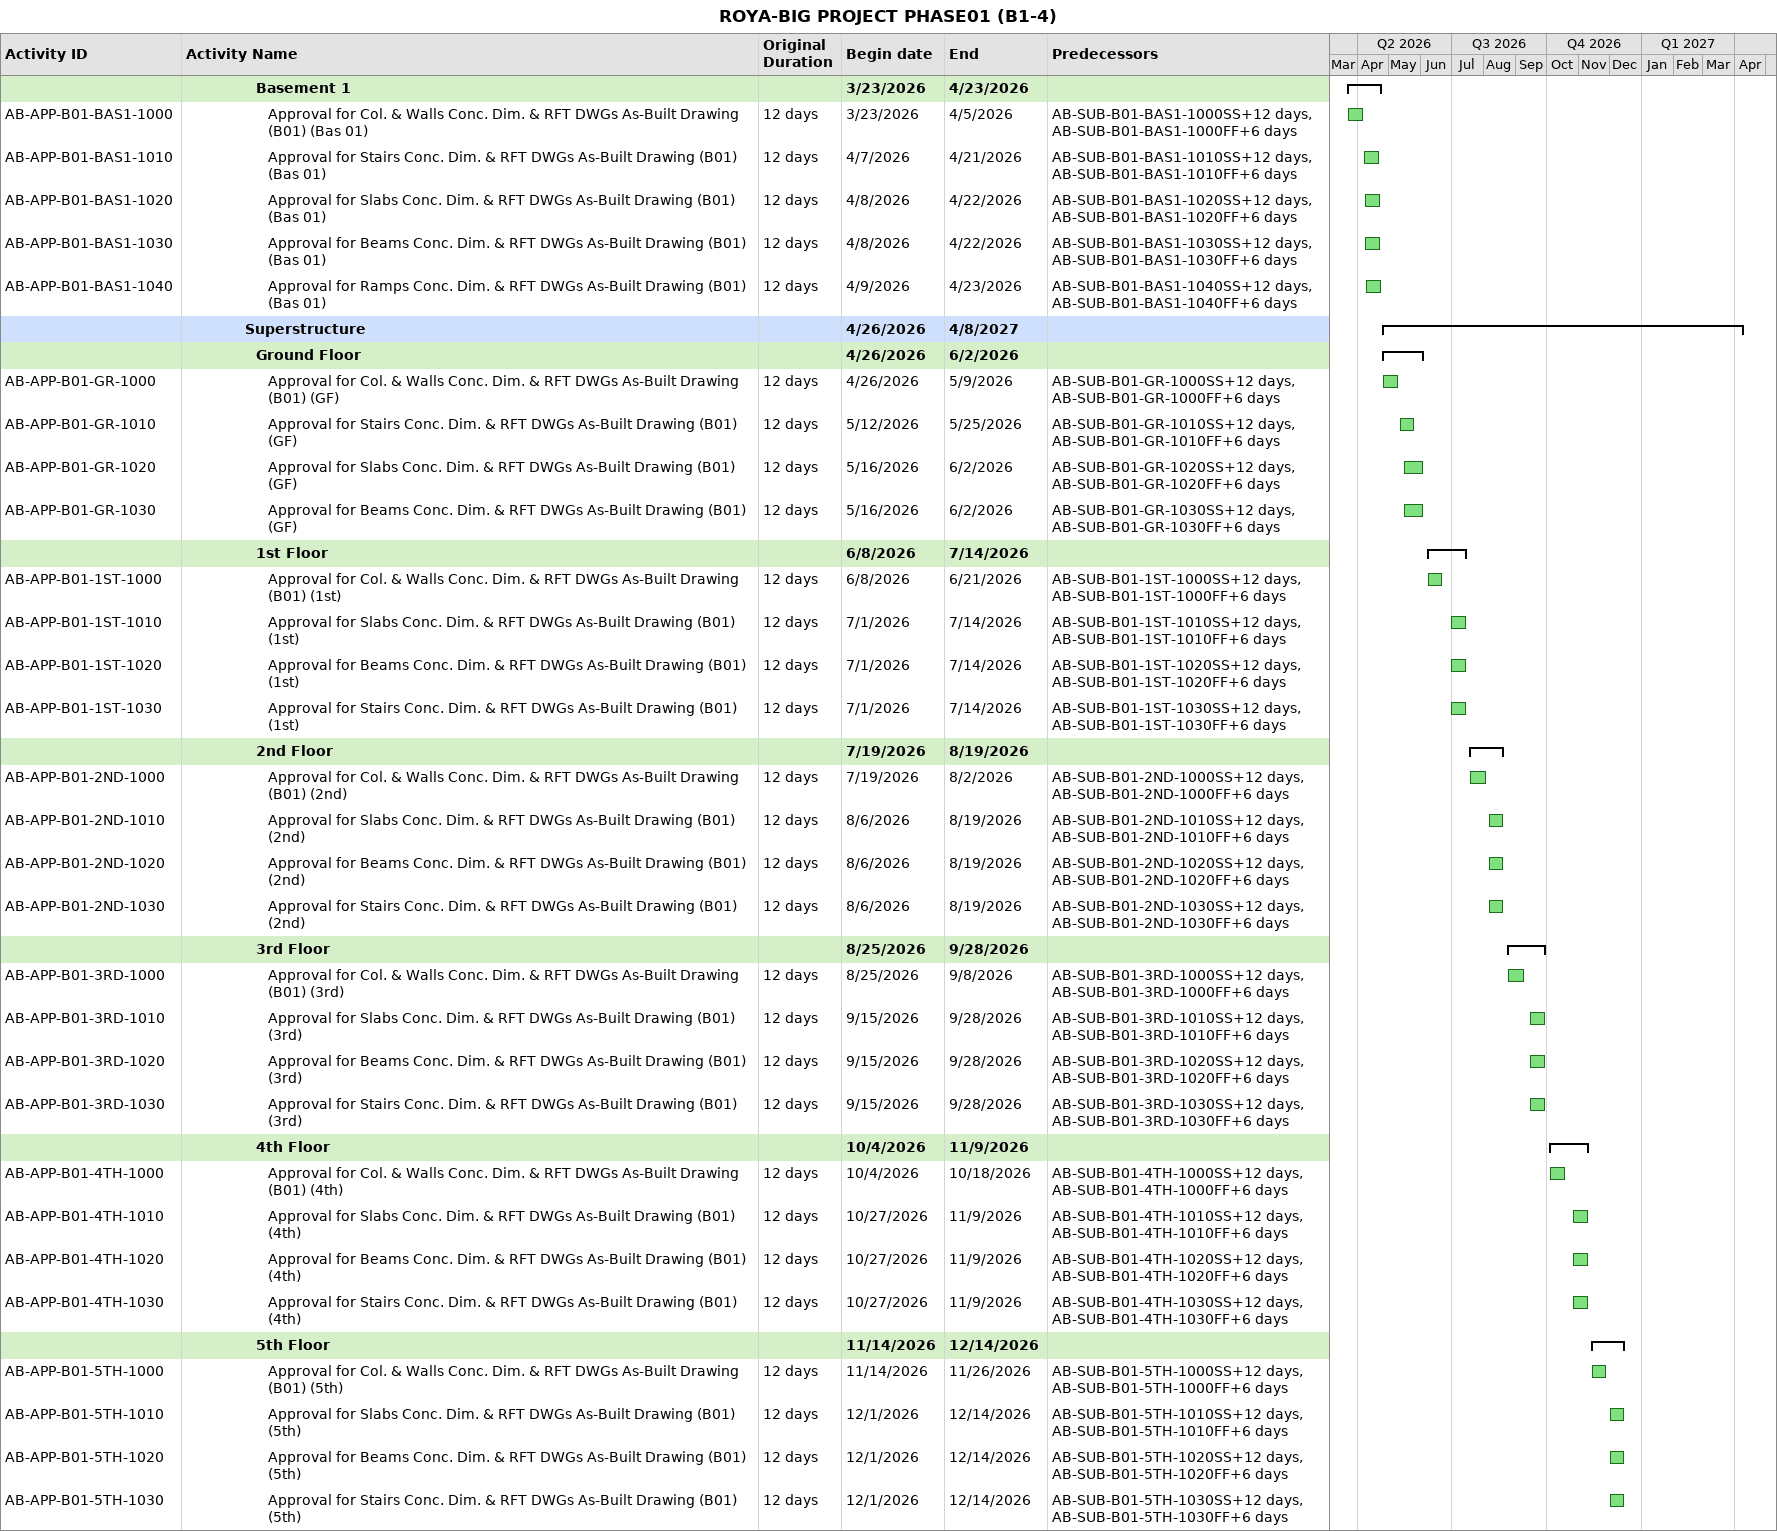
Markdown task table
ROYA-BIG PROJECT PHASE01 (B1-4)

| ID | Level | Task | Original duration | Start | Finish | Predecessors |
|---|---|---|---|---|---|---|
|  | 7 | **Basement 1** |  | 2026-03-23 | 2026-04-23 |  |
| AB-APP-B01-BAS1-1000 | 8 | Approval for Col. & Walls Conc. Dim. & RFT DWGs As-Built Drawing (B01) (Bas 01) | 12d | 2026-03-23 | 2026-04-05 | AB-SUB-B01-BAS1-1000SS+12d, AB-SUB-B01-BAS1-1000FF+6d |
| AB-APP-B01-BAS1-1010 | 8 | Approval for Stairs Conc. Dim. & RFT DWGs As-Built Drawing (B01) (Bas 01) | 12d | 2026-04-07 | 2026-04-21 | AB-SUB-B01-BAS1-1010SS+12d, AB-SUB-B01-BAS1-1010FF+6d |
| AB-APP-B01-BAS1-1020 | 8 | Approval for Slabs Conc. Dim. & RFT DWGs As-Built Drawing (B01) (Bas 01) | 12d | 2026-04-08 | 2026-04-22 | AB-SUB-B01-BAS1-1020SS+12d, AB-SUB-B01-BAS1-1020FF+6d |
| AB-APP-B01-BAS1-1030 | 8 | Approval for Beams Conc. Dim. & RFT DWGs As-Built Drawing (B01) (Bas 01) | 12d | 2026-04-08 | 2026-04-22 | AB-SUB-B01-BAS1-1030SS+12d, AB-SUB-B01-BAS1-1030FF+6d |
| AB-APP-B01-BAS1-1040 | 8 | Approval for Ramps Conc. Dim. & RFT DWGs As-Built Drawing (B01) (Bas 01) | 12d | 2026-04-09 | 2026-04-23 | AB-SUB-B01-BAS1-1040SS+12d, AB-SUB-B01-BAS1-1040FF+6d |
|  | 6 | **Superstructure** |  | 2026-04-26 | 2027-04-08 |  |
|  | 7 | **Ground Floor** |  | 2026-04-26 | 2026-06-02 |  |
| AB-APP-B01-GR-1000 | 8 | Approval for Col. & Walls Conc. Dim. & RFT DWGs As-Built Drawing (B01) (GF) | 12d | 2026-04-26 | 2026-05-09 | AB-SUB-B01-GR-1000SS+12d, AB-SUB-B01-GR-1000FF+6d |
| AB-APP-B01-GR-1010 | 8 | Approval for Stairs Conc. Dim. & RFT DWGs As-Built Drawing (B01) (GF) | 12d | 2026-05-12 | 2026-05-25 | AB-SUB-B01-GR-1010SS+12d, AB-SUB-B01-GR-1010FF+6d |
| AB-APP-B01-GR-1020 | 8 | Approval for Slabs Conc. Dim. & RFT DWGs As-Built Drawing (B01) (GF) | 12d | 2026-05-16 | 2026-06-02 | AB-SUB-B01-GR-1020SS+12d, AB-SUB-B01-GR-1020FF+6d |
| AB-APP-B01-GR-1030 | 8 | Approval for Beams Conc. Dim. & RFT DWGs As-Built Drawing (B01) (GF) | 12d | 2026-05-16 | 2026-06-02 | AB-SUB-B01-GR-1030SS+12d, AB-SUB-B01-GR-1030FF+6d |
|  | 7 | **1st Floor** |  | 2026-06-08 | 2026-07-14 |  |
| AB-APP-B01-1ST-1000 | 8 | Approval for Col. & Walls Conc. Dim. & RFT DWGs As-Built Drawing (B01) (1st) | 12d | 2026-06-08 | 2026-06-21 | AB-SUB-B01-1ST-1000SS+12d, AB-SUB-B01-1ST-1000FF+6d |
| AB-APP-B01-1ST-1010 | 8 | Approval for Slabs Conc. Dim. & RFT DWGs As-Built Drawing (B01) (1st) | 12d | 2026-07-01 | 2026-07-14 | AB-SUB-B01-1ST-1010SS+12d, AB-SUB-B01-1ST-1010FF+6d |
| AB-APP-B01-1ST-1020 | 8 | Approval for Beams Conc. Dim. & RFT DWGs As-Built Drawing (B01) (1st) | 12d | 2026-07-01 | 2026-07-14 | AB-SUB-B01-1ST-1020SS+12d, AB-SUB-B01-1ST-1020FF+6d |
| AB-APP-B01-1ST-1030 | 8 | Approval for Stairs Conc. Dim. & RFT DWGs As-Built Drawing (B01) (1st) | 12d | 2026-07-01 | 2026-07-14 | AB-SUB-B01-1ST-1030SS+12d, AB-SUB-B01-1ST-1030FF+6d |
|  | 7 | **2nd Floor** |  | 2026-07-19 | 2026-08-19 |  |
| AB-APP-B01-2ND-1000 | 8 | Approval for Col. & Walls Conc. Dim. & RFT DWGs As-Built Drawing (B01) (2nd) | 12d | 2026-07-19 | 2026-08-02 | AB-SUB-B01-2ND-1000SS+12d, AB-SUB-B01-2ND-1000FF+6d |
| AB-APP-B01-2ND-1010 | 8 | Approval for Slabs Conc. Dim. & RFT DWGs As-Built Drawing (B01) (2nd) | 12d | 2026-08-06 | 2026-08-19 | AB-SUB-B01-2ND-1010SS+12d, AB-SUB-B01-2ND-1010FF+6d |
| AB-APP-B01-2ND-1020 | 8 | Approval for Beams Conc. Dim. & RFT DWGs As-Built Drawing (B01) (2nd) | 12d | 2026-08-06 | 2026-08-19 | AB-SUB-B01-2ND-1020SS+12d, AB-SUB-B01-2ND-1020FF+6d |
| AB-APP-B01-2ND-1030 | 8 | Approval for Stairs Conc. Dim. & RFT DWGs As-Built Drawing (B01) (2nd) | 12d | 2026-08-06 | 2026-08-19 | AB-SUB-B01-2ND-1030SS+12d, AB-SUB-B01-2ND-1030FF+6d |
|  | 7 | **3rd Floor** |  | 2026-08-25 | 2026-09-28 |  |
| AB-APP-B01-3RD-1000 | 8 | Approval for Col. & Walls Conc. Dim. & RFT DWGs As-Built Drawing (B01) (3rd) | 12d | 2026-08-25 | 2026-09-08 | AB-SUB-B01-3RD-1000SS+12d, AB-SUB-B01-3RD-1000FF+6d |
| AB-APP-B01-3RD-1010 | 8 | Approval for Slabs Conc. Dim. & RFT DWGs As-Built Drawing (B01) (3rd) | 12d | 2026-09-15 | 2026-09-28 | AB-SUB-B01-3RD-1010SS+12d, AB-SUB-B01-3RD-1010FF+6d |
| AB-APP-B01-3RD-1020 | 8 | Approval for Beams Conc. Dim. & RFT DWGs As-Built Drawing (B01) (3rd) | 12d | 2026-09-15 | 2026-09-28 | AB-SUB-B01-3RD-1020SS+12d, AB-SUB-B01-3RD-1020FF+6d |
| AB-APP-B01-3RD-1030 | 8 | Approval for Stairs Conc. Dim. & RFT DWGs As-Built Drawing (B01) (3rd) | 12d | 2026-09-15 | 2026-09-28 | AB-SUB-B01-3RD-1030SS+12d, AB-SUB-B01-3RD-1030FF+6d |
|  | 7 | **4th Floor** |  | 2026-10-04 | 2026-11-09 |  |
| AB-APP-B01-4TH-1000 | 8 | Approval for Col. & Walls Conc. Dim. & RFT DWGs As-Built Drawing (B01) (4th) | 12d | 2026-10-04 | 2026-10-18 | AB-SUB-B01-4TH-1000SS+12d, AB-SUB-B01-4TH-1000FF+6d |
| AB-APP-B01-4TH-1010 | 8 | Approval for Slabs Conc. Dim. & RFT DWGs As-Built Drawing (B01) (4th) | 12d | 2026-10-27 | 2026-11-09 | AB-SUB-B01-4TH-1010SS+12d, AB-SUB-B01-4TH-1010FF+6d |
| AB-APP-B01-4TH-1020 | 8 | Approval for Beams Conc. Dim. & RFT DWGs As-Built Drawing (B01) (4th) | 12d | 2026-10-27 | 2026-11-09 | AB-SUB-B01-4TH-1020SS+12d, AB-SUB-B01-4TH-1020FF+6d |
| AB-APP-B01-4TH-1030 | 8 | Approval for Stairs Conc. Dim. & RFT DWGs As-Built Drawing (B01) (4th) | 12d | 2026-10-27 | 2026-11-09 | AB-SUB-B01-4TH-1030SS+12d, AB-SUB-B01-4TH-1030FF+6d |
|  | 7 | **5th Floor** |  | 2026-11-14 | 2026-12-14 |  |
| AB-APP-B01-5TH-1000 | 8 | Approval for Col. & Walls Conc. Dim. & RFT DWGs As-Built Drawing (B01) (5th) | 12d | 2026-11-14 | 2026-11-26 | AB-SUB-B01-5TH-1000SS+12d, AB-SUB-B01-5TH-1000FF+6d |
| AB-APP-B01-5TH-1010 | 8 | Approval for Slabs Conc. Dim. & RFT DWGs As-Built Drawing (B01) (5th) | 12d | 2026-12-01 | 2026-12-14 | AB-SUB-B01-5TH-1010SS+12d, AB-SUB-B01-5TH-1010FF+6d |
| AB-APP-B01-5TH-1020 | 8 | Approval for Beams Conc. Dim. & RFT DWGs As-Built Drawing (B01) (5th) | 12d | 2026-12-01 | 2026-12-14 | AB-SUB-B01-5TH-1020SS+12d, AB-SUB-B01-5TH-1020FF+6d |
| AB-APP-B01-5TH-1030 | 8 | Approval for Stairs Conc. Dim. & RFT DWGs As-Built Drawing (B01) (5th) | 12d | 2026-12-01 | 2026-12-14 | AB-SUB-B01-5TH-1030SS+12d, AB-SUB-B01-5TH-1030FF+6d |
